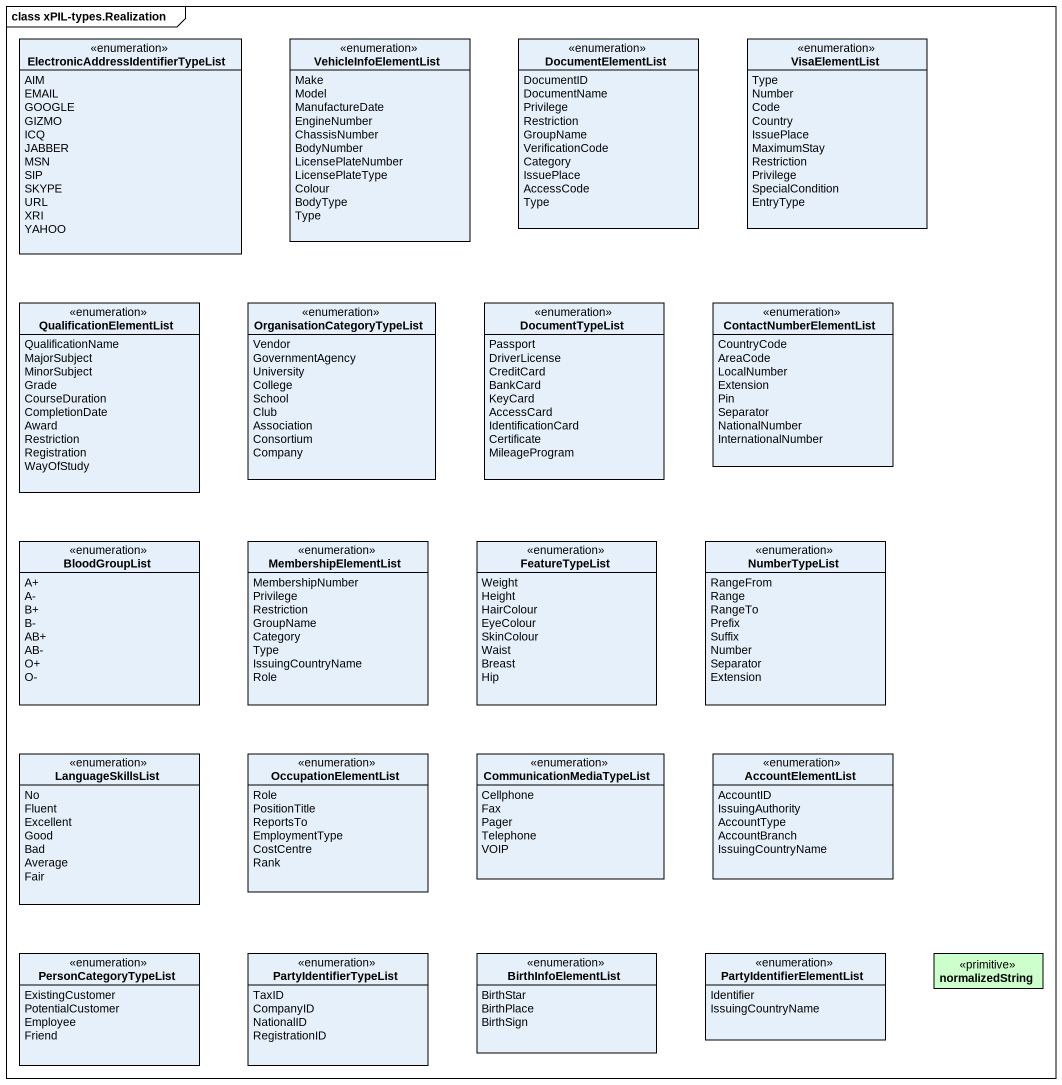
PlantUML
@startuml
mainframe class xPIL-types.Realization
hide circle
hide empty members
enum "ElectronicAddressIdentifierTypeList" as ElectronicAddressIdentifierT {
  AIM
  EMAIL
  GOOGLE
  GIZMO
  ICQ
  JABBER
  MSN
  SIP
  SKYPE
  URL
  XRI
  YAHOO
}
enum VehicleInfoElementList {
  Make
  Model
  ManufactureDate
  EngineNumber
  ChassisNumber
  BodyNumber
  LicensePlateNumber
  LicensePlateType
  Colour
  BodyType
  Type
}
enum DocumentElementList {
  DocumentID
  DocumentName
  Privilege
  Restriction
  GroupName
  VerificationCode
  Category
  IssuePlace
  AccessCode
  Type
}
enum VisaElementList {
  Type
  Number
  Code
  Country
  IssuePlace
  MaximumStay
  Restriction
  Privilege
  SpecialCondition
  EntryType
}
enum QualificationElementList {
  QualificationName
  MajorSubject
  MinorSubject
  Grade
  CourseDuration
  CompletionDate
  Award
  Restriction
  Registration
  WayOfStudy
}
enum OrganisationCategoryTypeList {
  Vendor
  GovernmentAgency
  University
  College
  School
  Club
  Association
  Consortium
  Company
}
enum DocumentTypeList {
  Passport
  DriverLicense
  CreditCard
  BankCard
  KeyCard
  AccessCard
  IdentificationCard
  Certificate
  MileageProgram
}
enum ContactNumberElementList {
  CountryCode
  AreaCode
  LocalNumber
  Extension
  Pin
  Separator
  NationalNumber
  InternationalNumber
}
enum BloodGroupList {
  A+
  A-
  B+
  B-
  AB+
  AB-
  O+
  O-
}
enum MembershipElementList {
  MembershipNumber
  Privilege
  Restriction
  GroupName
  Category
  Type
  IssuingCountryName
  Role
}
enum FeatureTypeList {
  Weight
  Height
  HairColour
  EyeColour
  SkinColour
  Waist
  Breast
  Hip
}
enum NumberTypeList {
  RangeFrom
  Range
  RangeTo
  Prefix
  Suffix
  Number
  Separator
  Extension
}
enum LanguageSkillsList {
  No
  Fluent
  Excellent
  Good
  Bad
  Average
  Fair
}
enum OccupationElementList {
  Role
  PositionTitle
  ReportsTo
  EmploymentType
  CostCentre
  Rank
}
enum CommunicationMediaTypeList {
  Cellphone
  Fax
  Pager
  Telephone
  VOIP
}
enum AccountElementList {
  AccountID
  IssuingAuthority
  AccountType
  AccountBranch
  IssuingCountryName
}
enum PersonCategoryTypeList {
  ExistingCustomer
  PotentialCustomer
  Employee
  Friend
}
enum PartyIdentifierTypeList {
  TaxID
  CompanyID
  NationalID
  RegistrationID
}
enum BirthInfoElementList {
  BirthStar
  BirthPlace
  BirthSign
}
enum PartyIdentifierElementList {
  Identifier
  IssuingCountryName
}
class normalizedString <<primitive>> #CCFFCC
@enduml
